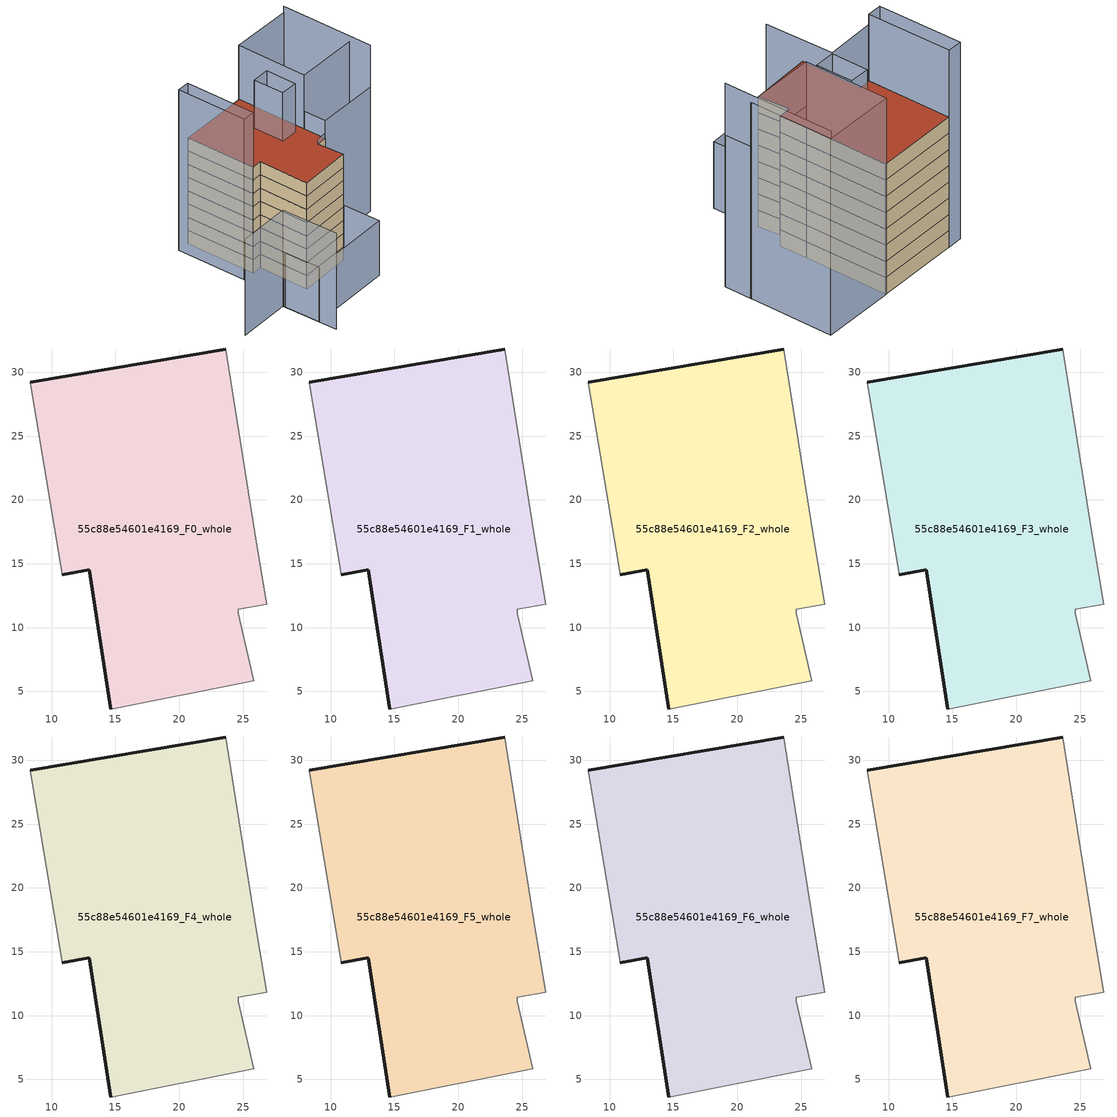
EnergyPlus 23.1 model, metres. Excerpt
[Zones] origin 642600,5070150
55c88e54601e4169_F0_whole
 floor ground (EU_floor_Construction): 23.64,31.84 26.04,16.72 26.84,11.82 24.64,11.42 24.64,11.12 25.84,5.82 14.63,3.62 12.93,14.53 10.83,14.13 8.33,29.24 z0
 wall outside (EU_wall_Construction): 23.64,31.84 8.33,29.24 / 10.83,14.13 12.93,14.53 14.63,3.62 z0:3
 wall adiabatic (EU_wall_Construction): 8.33,29.24 10.83,14.13 / 14.63,3.62 25.84,5.82 24.64,11.12 24.64,11.42 26.84,11.82 26.04,16.72 23.64,31.84 z0:3
55c88e54601e4169_F1_whole
 floor to 55c88e54601e4169_F0_whole (EU_floor_Construction): 23.64,31.84 26.04,16.72 26.84,11.82 24.64,11.42 24.64,11.12 25.84,5.82 14.63,3.62 12.93,14.53 10.83,14.13 8.33,29.24 z3
 wall outside (EU_wall_Construction): 23.64,31.84 8.33,29.24 / 10.83,14.13 12.93,14.53 14.63,3.62 z3:6
 wall adiabatic (EU_wall_Construction): 8.33,29.24 10.83,14.13 / 14.63,3.62 25.84,5.82 24.64,11.12 24.64,11.42 26.84,11.82 26.04,16.72 23.64,31.84 z3:6
55c88e54601e4169_F2_whole
 floor to 55c88e54601e4169_F1_whole (EU_floor_Construction): 23.64,31.84 26.04,16.72 26.84,11.82 24.64,11.42 24.64,11.12 25.84,5.82 14.63,3.62 12.93,14.53 10.83,14.13 8.33,29.24 z6
 wall outside (EU_wall_Construction): 23.64,31.84 8.33,29.24 / 10.83,14.13 12.93,14.53 14.63,3.62 z6:9
 wall adiabatic (EU_wall_Construction): 8.33,29.24 10.83,14.13 / 14.63,3.62 25.84,5.82 24.64,11.12 24.64,11.42 26.84,11.82 26.04,16.72 23.64,31.84 z6:9
55c88e54601e4169_F3_whole
 floor to 55c88e54601e4169_F2_whole (EU_floor_Construction): 23.64,31.84 26.04,16.72 26.84,11.82 24.64,11.42 24.64,11.12 25.84,5.82 14.63,3.62 12.93,14.53 10.83,14.13 8.33,29.24 z9
 wall outside (EU_wall_Construction): 23.64,31.84 8.33,29.24 / 10.83,14.13 12.93,14.53 14.63,3.62 z9:12
 wall adiabatic (EU_wall_Construction): 8.33,29.24 10.83,14.13 / 14.63,3.62 25.84,5.82 24.64,11.12 24.64,11.42 26.84,11.82 26.04,16.72 23.64,31.84 z9:12
55c88e54601e4169_F4_whole
 floor to 55c88e54601e4169_F3_whole (EU_floor_Construction): 23.64,31.84 26.04,16.72 26.84,11.82 24.64,11.42 24.64,11.12 25.84,5.82 14.63,3.62 12.93,14.53 10.83,14.13 8.33,29.24 z12
 wall outside (EU_wall_Construction): 23.64,31.84 8.33,29.24 / 10.83,14.13 12.93,14.53 14.63,3.62 z12:15
 wall adiabatic (EU_wall_Construction): 8.33,29.24 10.83,14.13 / 14.63,3.62 25.84,5.82 24.64,11.12 24.64,11.42 26.84,11.82 26.04,16.72 23.64,31.84 z12:15
55c88e54601e4169_F5_whole
 floor to 55c88e54601e4169_F4_whole (EU_floor_Construction): 23.64,31.84 26.04,16.72 26.84,11.82 24.64,11.42 24.64,11.12 25.84,5.82 14.63,3.62 12.93,14.53 10.83,14.13 8.33,29.24 z15
 wall outside (EU_wall_Construction): 23.64,31.84 8.33,29.24 / 10.83,14.13 12.93,14.53 14.63,3.62 z15:18
 wall adiabatic (EU_wall_Construction): 8.33,29.24 10.83,14.13 / 14.63,3.62 25.84,5.82 24.64,11.12 24.64,11.42 26.84,11.82 26.04,16.72 23.64,31.84 z15:18
55c88e54601e4169_F6_whole
 floor to 55c88e54601e4169_F5_whole (EU_floor_Construction): 23.64,31.84 26.04,16.72 26.84,11.82 24.64,11.42 24.64,11.12 25.84,5.82 14.63,3.62 12.93,14.53 10.83,14.13 8.33,29.24 z18
 wall outside (EU_wall_Construction): 23.64,31.84 8.33,29.24 / 10.83,14.13 12.93,14.53 14.63,3.62 z18:21
 wall adiabatic (EU_wall_Construction): 8.33,29.24 10.83,14.13 / 14.63,3.62 25.84,5.82 24.64,11.12 24.64,11.42 26.84,11.82 26.04,16.72 23.64,31.84 z18:21
55c88e54601e4169_F7_whole
 floor to 55c88e54601e4169_F6_whole (EU_floor_Construction): 23.64,31.84 26.04,16.72 26.84,11.82 24.64,11.42 24.64,11.12 25.84,5.82 14.63,3.62 12.93,14.53 10.83,14.13 8.33,29.24 z21
 wall outside (EU_wall_Construction): 23.64,31.84 8.33,29.24 / 10.83,14.13 12.93,14.53 14.63,3.62 z21:24
 wall adiabatic (EU_wall_Construction): 8.33,29.24 10.83,14.13 / 14.63,3.62 25.84,5.82 24.64,11.12 24.64,11.42 26.84,11.82 26.04,16.72 23.64,31.84 z21:24
 roof outside (EU_roof_Construction): 25.84,5.82 24.64,11.12 24.64,11.42 26.84,11.82 26.04,16.72 23.64,31.84 8.33,29.24 10.83,14.13 12.93,14.53 14.63,3.62 z24
shading: 24.58,11.41 36.1,13.87 z0:25.1; 27.54,-2.19 9.21,-5.59 / 9.21,-5.59 7.71,2.48 / 7.71,2.48 26.04,5.88 / 26.04,5.88 27.54,-2.19 z0:12.3; -3.68,0.52 7.68,2.65 / 7.68,2.65 9.96,-9.52 z0:21.7; 8.33,29.28 10.83,14.13 / 10.83,14.13 8.14,13.68 / 8.14,13.68 5.63,28.84 / 5.63,28.84 8.33,29.28 z0:36.3; 40.16,14.02 26.84,11.82 / 26.84,11.82 26.03,16.72 / 26.03,16.72 39.35,18.92 / 39.35,18.92 40.16,14.02 z0:28; 23.14,23.73 24.25,17.15 / 24.25,17.15 20.54,16.53 / 20.54,16.53 19.43,23.1 / 19.43,23.1 23.14,23.73 z0:34.9; 36.96,34.03 39.37,18.84 / 39.37,18.84 26.04,16.72 / 26.04,16.72 23.63,31.92 / 23.63,31.92 36.96,34.03 z0:36.2; 40.15,14.02 36.88,34.08 z0:37.6
[Building]
EU S2 Campaign: North Axis=0; Terrain=City; Solar Distribution=FullExterior
[Site:Location]
Lyon-Bron: Latitude=45.75; Longitude=5; Time Zone=1; Elevation=198
[SizingPeriod:WeatherFileDays]
AnnualSizingPeriod: Begin Month=1; Begin Day of Month=1; End Month=12; End Day of Month=31; Day of Week for Start Day=Monday; Use Weather File Daylight Saving Period=No; Use Weather File Rain and Snow Indicators=No
[MATERIAL]
EU_InternalMass_Material: Roughness=MediumRough; Thickness=0.1; Conductivity=1; Density=1800; Specific Heat=900; Thermal Absorptance=0.9; Solar Absorptance=0.7; Visible Absorptance=0.7
[MATERIAL:NOMASS] Roughness=MediumRough; Thermal Absorptance=0.9; Solar Absorptance=0.7; Visible Absorptance=0.7
Name | Thermal Resistance
EU_wall_NoMass | 0.776494
EU_roof_NoMass | 0.486893
EU_floor_NoMass | 0.421597
[CONSTRUCTION]
EU_wall_Construction: EU_wall_NoMass
EU_roof_Construction: EU_roof_NoMass
EU_floor_Construction: EU_floor_NoMass
EU_InternalMass_Construction: EU_InternalMass_Material
[ZONE] Type=1; Multiplier=1; Ceiling Height=autocalculate; Floor Area=autocalculate; Part of Total Floor Area=Yes
Name | Volume
55c88e54601e4169_F0_whole | 1107.62
55c88e54601e4169_F1_whole; 55c88e54601e4169_F2_whole; 55c88e54601e4169_F3_whole; 55c88e54601e4169_F4_whole; 55c88e54601e4169_F5_whole; 55c88e54601e4169_F6_whole; 55c88e54601e4169_F7_whole | 1107.63
[INTERNALMASS] Construction=EU_InternalMass_Construction; Surface Area=344.349
Name | Zone or ZoneList
55c88e54601e4169_F0_whole_EU_InternalMass | 55c88e54601e4169_F0_whole
55c88e54601e4169_F1_whole_EU_InternalMass | 55c88e54601e4169_F1_whole
55c88e54601e4169_F2_whole_EU_InternalMass | 55c88e54601e4169_F2_whole
55c88e54601e4169_F3_whole_EU_InternalMass | 55c88e54601e4169_F3_whole
55c88e54601e4169_F4_whole_EU_InternalMass | 55c88e54601e4169_F4_whole
55c88e54601e4169_F5_whole_EU_InternalMass | 55c88e54601e4169_F5_whole
55c88e54601e4169_F6_whole_EU_InternalMass | 55c88e54601e4169_F6_whole
55c88e54601e4169_F7_whole_EU_InternalMass | 55c88e54601e4169_F7_whole
[OTHEREQUIPMENT] Fuel Type=Electricity; Design Level Calculation Method=Watts/Area; Power per Zone Floor Area=1; Fraction Latent=0; Fraction Radiant=0; Fraction Lost=0; Carbon Dioxide Generation Rate=0; EndUse Subcategory=EU_Step8_InternalGains
Name | Zone or ZoneList or Space or SpaceList | Schedule
EU_Step8_InternalGain_55c88e54601e4169_F0_whole_f000 | 55c88e54601e4169_F0_whole | EU_Step8_GainSchedule_55c88e54601e4169_F0_whole_f000
EU_Step8_InternalGain_55c88e54601e4169_F1_whole_f000 | 55c88e54601e4169_F1_whole | EU_Step8_GainSchedule_55c88e54601e4169_F1_whole_f000
EU_Step8_InternalGain_55c88e54601e4169_F2_whole_f000 | 55c88e54601e4169_F2_whole | EU_Step8_GainSchedule_55c88e54601e4169_F2_whole_f000
EU_Step8_InternalGain_55c88e54601e4169_F3_whole_f000 | 55c88e54601e4169_F3_whole | EU_Step8_GainSchedule_55c88e54601e4169_F3_whole_f000
EU_Step8_InternalGain_55c88e54601e4169_F4_whole_f000 | 55c88e54601e4169_F4_whole | EU_Step8_GainSchedule_55c88e54601e4169_F4_whole_f000
EU_Step8_InternalGain_55c88e54601e4169_F5_whole_f000 | 55c88e54601e4169_F5_whole | EU_Step8_GainSchedule_55c88e54601e4169_F5_whole_f000
EU_Step8_InternalGain_55c88e54601e4169_F6_whole_f000 | 55c88e54601e4169_F6_whole | EU_Step8_GainSchedule_55c88e54601e4169_F6_whole_f000
EU_Step8_InternalGain_55c88e54601e4169_F7_whole_f000 | 55c88e54601e4169_F7_whole | EU_Step8_GainSchedule_55c88e54601e4169_F7_whole_f000
[ZONEVENTILATION:DESIGNFLOWRATE] Schedule=EU_AlwaysOn; Design Flow Rate Calculation Method=AirChanges/Hour; Air Changes per Hour=0.693814; Ventilation Type=Natural; Fan Pressure Rise=0; Fan Total Efficiency=1; Constant Term Coefficient=1; Temperature Term Coefficient=0; Velocity Term Coefficient=0; Velocity Squared Term Coefficient=0; Minimum Indoor Temperature=-100; Maximum Indoor Temperature=100; Delta Temperature=-100; Minimum Outdoor Temperature=-100; Maximum Outdoor Temperature=100; Maximum Wind Speed=40
Name | Zone or ZoneList or Space or SpaceList
EU_ConstantAir_55c88e54601e4169_F0_whole | 55c88e54601e4169_F0_whole
EU_ConstantAir_55c88e54601e4169_F1_whole | 55c88e54601e4169_F1_whole
EU_ConstantAir_55c88e54601e4169_F2_whole | 55c88e54601e4169_F2_whole
EU_ConstantAir_55c88e54601e4169_F3_whole | 55c88e54601e4169_F3_whole
EU_ConstantAir_55c88e54601e4169_F4_whole | 55c88e54601e4169_F4_whole
EU_ConstantAir_55c88e54601e4169_F5_whole | 55c88e54601e4169_F5_whole
EU_ConstantAir_55c88e54601e4169_F6_whole | 55c88e54601e4169_F6_whole
EU_ConstantAir_55c88e54601e4169_F7_whole | 55c88e54601e4169_F7_whole
[HVACTEMPLATE:THERMOSTAT] Constant Heating Setpoint=20; Constant Cooling Setpoint=50
EU_HeatOnly_55c88e54601e4169_F0_whole; EU_HeatOnly_55c88e54601e4169_F1_whole; EU_HeatOnly_55c88e54601e4169_F2_whole; EU_HeatOnly_55c88e54601e4169_F3_whole; EU_HeatOnly_55c88e54601e4169_F4_whole; EU_HeatOnly_55c88e54601e4169_F5_whole; EU_HeatOnly_55c88e54601e4169_F6_whole; EU_HeatOnly_55c88e54601e4169_F7_whole
[HVACTEMPLATE:ZONE:IDEALLOADSAIRSYSTEM] System Availability Schedule=EU_AlwaysOn; Maximum Heating Supply Air Temperature=50; Minimum Cooling Supply Air Temperature=13; Maximum Heating Supply Air Humidity Ratio=0.0156; Minimum Cooling Supply Air Humidity Ratio=0.0077; Heating Limit=NoLimit; Cooling Limit=NoLimit; Heating Availability Schedule=EU_AlwaysOn; Cooling Availability Schedule=EU_CoolingOff; Dehumidification Control Type=ConstantSensibleHeatRatio; Cooling Sensible Heat Ratio=0.7; Dehumidification Setpoint=60; Humidification Control Type=None; Humidification Setpoint=30; Outdoor Air Method=None; Outdoor Air Flow Rate per Person=0.00944; Outdoor Air Flow Rate per Zone Floor Area=0; Outdoor Air Flow Rate per Zone=0; Demand Controlled Ventilation Type=None; Outdoor Air Economizer Type=NoEconomizer; Heat Recovery Type=None; Sensible Heat Recovery Effectiveness=0.7; Latent Heat Recovery Effectiveness=0.65
Name | Template Thermostat
55c88e54601e4169_F0_whole | EU_HeatOnly_55c88e54601e4169_F0_whole
55c88e54601e4169_F1_whole | EU_HeatOnly_55c88e54601e4169_F1_whole
55c88e54601e4169_F2_whole | EU_HeatOnly_55c88e54601e4169_F2_whole
55c88e54601e4169_F3_whole | EU_HeatOnly_55c88e54601e4169_F3_whole
55c88e54601e4169_F4_whole | EU_HeatOnly_55c88e54601e4169_F4_whole
55c88e54601e4169_F5_whole | EU_HeatOnly_55c88e54601e4169_F5_whole
55c88e54601e4169_F6_whole | EU_HeatOnly_55c88e54601e4169_F6_whole
55c88e54601e4169_F7_whole | EU_HeatOnly_55c88e54601e4169_F7_whole
[SIZING:ZONE] Zone Cooling Design Supply Air Temperature Input Method=SupplyAirTemperature; Zone Cooling Design Supply Air Temperature=13; Zone Heating Design Supply Air Temperature Input Method=SupplyAirTemperature; Zone Heating Design Supply Air Temperature=50; Zone Cooling Design Supply Air Humidity Ratio=0.008; Zone Heating Design Supply Air Humidity Ratio=0.008; Cooling Design Air Flow Method=DesignDay; Cooling Design Air Flow Rate=0; Cooling Minimum Air Flow per Zone Floor Area=0.000762; Cooling Minimum Air Flow=0; Cooling Minimum Air Flow Fraction=0.2; Heating Design Air Flow Method=DesignDay; Heating Design Air Flow Rate=0; Heating Maximum Air Flow per Zone Floor Area=0.002032; Heating Maximum Air Flow=0.141576; Heating Maximum Air Flow Fraction=0.3; Account for Dedicated Outdoor Air System=No; Dedicated Outdoor Air System Control Strategy=NeutralSupplyAir; Dedicated Outdoor Air Low Setpoint Temperature for Design=autosize; Dedicated Outdoor Air High Setpoint Temperature for Design=autosize; Zone Load Sizing Method=Sensible Load Only No Latent Load; Zone Latent Cooling Design Supply Air Humidity Ratio Input Method=HumidityRatioDifference; Zone Cooling Design Supply Air Humidity Ratio Difference=0.005; Zone Latent Heating Design Supply Air Humidity Ratio Input Method=HumidityRatioDifference; Zone Humidification Design Supply Air Humidity Ratio Difference=0.005
55c88e54601e4169_F0_whole; 55c88e54601e4169_F1_whole; 55c88e54601e4169_F2_whole; 55c88e54601e4169_F3_whole; 55c88e54601e4169_F4_whole; 55c88e54601e4169_F5_whole; 55c88e54601e4169_F6_whole; 55c88e54601e4169_F7_whole
[SCHEDULE:CONSTANT]
Name | Hourly Value
EU_AlwaysOn | 1
EU_CoolingOff | 0
[SCHEDULE:FILE] Column Number=1; Rows to Skip at Top=0; Number of Hours of Data=8760; Column Separator=Comma; Interpolate to Timestep=No; Minutes per Item=60; Adjust Schedule for Daylight Savings=Yes
Name | File
EU_Step8_GainSchedule_55c88e54601e4169_F0_whole_f000 | ../../schedules/55c88e54601e4169/55c88e54601e4169_F0_whole_f000_gain.csv
EU_Step8_GainSchedule_55c88e54601e4169_F1_whole_f000 | ../../schedules/55c88e54601e4169/55c88e54601e4169_F1_whole_f000_gain.csv
EU_Step8_GainSchedule_55c88e54601e4169_F2_whole_f000 | ../../schedules/55c88e54601e4169/55c88e54601e4169_F2_whole_f000_gain.csv
EU_Step8_GainSchedule_55c88e54601e4169_F3_whole_f000 | ../../schedules/55c88e54601e4169/55c88e54601e4169_F3_whole_f000_gain.csv
EU_Step8_GainSchedule_55c88e54601e4169_F4_whole_f000 | ../../schedules/55c88e54601e4169/55c88e54601e4169_F4_whole_f000_gain.csv
EU_Step8_GainSchedule_55c88e54601e4169_F5_whole_f000 | ../../schedules/55c88e54601e4169/55c88e54601e4169_F5_whole_f000_gain.csv
EU_Step8_GainSchedule_55c88e54601e4169_F6_whole_f000 | ../../schedules/55c88e54601e4169/55c88e54601e4169_F6_whole_f000_gain.csv
EU_Step8_GainSchedule_55c88e54601e4169_F7_whole_f000 | ../../schedules/55c88e54601e4169/55c88e54601e4169_F7_whole_f000_gain.csv
